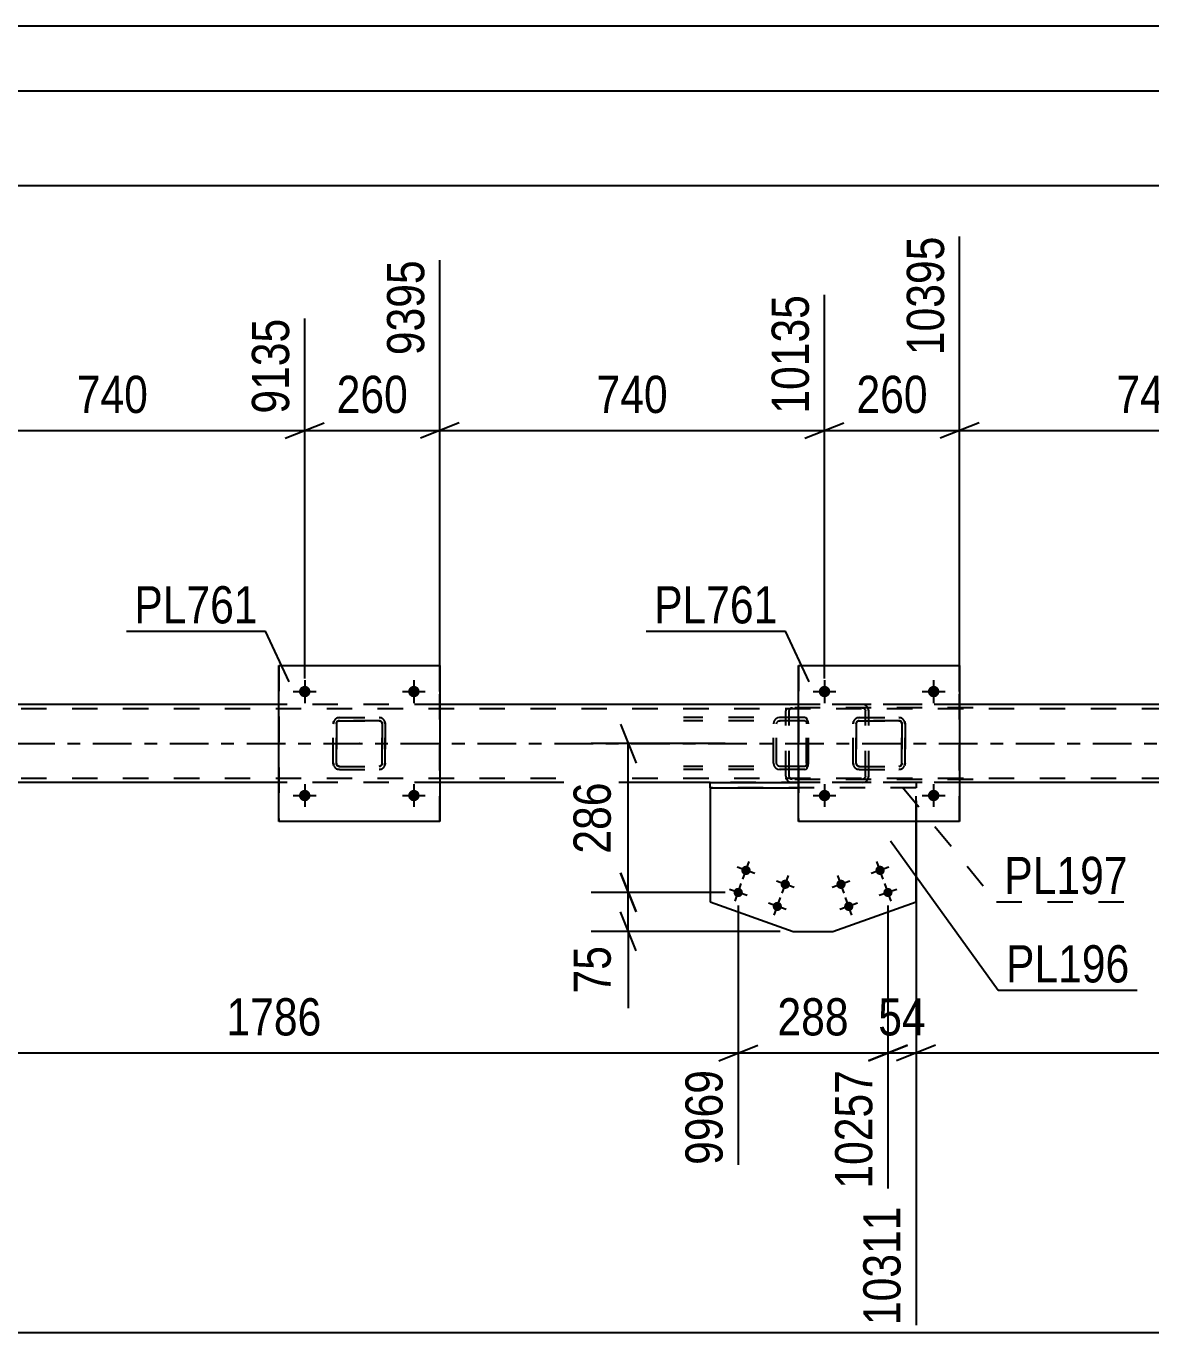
# Model space of a CAD drawing. Header units: millimetres. Extents: x 0 to 841, y -266 to 594.
# Drawn here: x 428.5 to 515.1, y 493.4 to 594 of the extents above; entities that cross this region are included whole.
import ezdxf

# ---------------------------------------------------------------- set-up
doc = ezdxf.new("R2010")
doc.units = ezdxf.units.MM
doc.linetypes.add('DXK_LINE_DOT2', pattern=[3.9198, 1.9599, -1.9599])
doc.linetypes.add('DXK_LINE_DOT3', pattern=[5.9187, 2.979, -0.9799, 0.9799, -0.9799])
doc.styles.add('Arial Narrow', font='ARIALN.TTF', dxfattribs={"height": 0.2})

# ---------------------------------------------------------------- blocks, each defined once
blk = doc.blocks.new('Unknown-317311845-1115')
at = {"color": 5, "linetype": 'Continuous'}
for p, q in [((841, 594), (0, 594)), ((836, 589), (5, 589))]:
    blk.add_line(p, q, dxfattribs=at)
blk = doc.blocks.new('Bolt-317311845-4378 - 4313')
at = {"linetype": 'Continuous'}
for points in [[(483.59, 529.15, -1), (484.27, 528.91, -1)], [(486.61, 528.08, -1), (487.29, 527.84, -1)], [(482.99, 527.45, -1), (483.67, 527.21, -1)], [(486.01, 526.38, -1), (486.68, 526.14, -1)]]:
    blk.add_hatch(color=1, dxfattribs=at).paths.add_polyline_path(points)
at = {"color": 1, "linetype": 'Continuous'}
for p, q in [((484.61, 528.79), (483.25, 529.27)), ((483.69, 528.35), (484.17, 529.71)), ((483.09, 526.65), (483.57, 528.01)), ((487.63, 527.72), (486.27, 528.2)), ((486.71, 527.28), (487.19, 528.64)), ((484.01, 527.09), (482.65, 527.57)), ((486.1, 525.59), (486.59, 526.94)), ((487.02, 526.02), (485.67, 526.5))]:
    blk.add_line(p, q, dxfattribs=at)
blk = doc.blocks.new('Part-317311845-4388 - 4313')
at = {"color": 2, "linetype": 'Continuous'}
for p, q in [((481.17, 535.39), (481.17, 526.62)), ((497.02, 526.62), (497.02, 532.79)), ((481.17, 526.62), (487.57, 524.34)), ((490.61, 524.34), (497.02, 526.62)), ((487.57, 524.34), (490.61, 524.34))]:
    blk.add_line(p, q, dxfattribs=at)
at = {"color": 7, "linetype": 'DXK_LINE_DOT2'}
for p, q in [((497.02, 535.39), (481.17, 535.39)), ((497.02, 532.79), (497.02, 535.39))]:
    blk.add_line(p, q, dxfattribs=at)
blk = doc.blocks.new('Part-317311845-4451 - 4313')
at = {"color": 7, "linetype": 'DXK_LINE_DOT2'}
for p, q in [((700.57, 541.47), (119.98, 541.47)), ((460.37, 541.79), (447.97, 541.79)), ((500.37, 541.79), (487.97, 541.79)), ((700.57, 536.11), (119.98, 536.11)), ((460.37, 535.79), (447.97, 535.79)), ((500.37, 535.79), (481.17, 535.79))]:
    blk.add_line(p, q, dxfattribs=at)
at = {"color": 2, "linetype": 'Continuous'}
for p, q in [((447.97, 541.79), (420.38, 541.79)), ((487.97, 541.79), (460.37, 541.79)), ((527.97, 541.79), (500.37, 541.79)), ((447.97, 535.79), (420.38, 535.79)), ((481.17, 535.79), (460.37, 535.79)), ((527.97, 535.79), (500.37, 535.79))]:
    blk.add_line(p, q, dxfattribs=at)
at = {"color": 7, "linetype": 'DXK_LINE_DOT3'}
blk.add_line((119.98, 538.79), (700.57, 538.79), dxfattribs=at)
blk = doc.blocks.new('Bolt-317311845-4377 - 4313')
at = {"linetype": 'Continuous'}
for points in [[(493.91, 528.91, -1), (494.59, 529.15, -1)], [(490.9, 527.84, -1), (491.58, 528.08, -1)], [(494.52, 527.21, -1), (495.19, 527.45, -1)], [(491.5, 526.14, -1), (492.18, 526.38, -1)]]:
    blk.add_hatch(color=1, dxfattribs=at).paths.add_polyline_path(points)
at = {"color": 1, "linetype": 'Continuous'}
for p, q in [((494.93, 529.27), (493.57, 528.79)), ((494.49, 528.35), (494.01, 529.71)), ((491.92, 528.2), (490.56, 527.72)), ((491.48, 527.28), (491, 528.64)), ((495.1, 526.65), (494.61, 528.01)), ((492.08, 525.59), (491.6, 526.94)), ((495.53, 527.57), (494.18, 527.09)), ((492.52, 526.5), (491.16, 526.02))]:
    blk.add_line(p, q, dxfattribs=at)
blk = doc.blocks.new('Part-317311845-4383 - 4313')
at = {"color": 2, "linetype": 'Continuous'}
for p, q in [((481.17, 535.39), (481.17, 535.79)), ((481.17, 535.79), (487.97, 535.79)), ((481.17, 535.39), (487.97, 535.39))]:
    blk.add_line(p, q, dxfattribs=at)
at = {"color": 7, "linetype": 'DXK_LINE_DOT2'}
for p, q in [((497.02, 535.79), (487.97, 535.79)), ((497.02, 535.39), (487.97, 535.39)), ((497.02, 535.79), (497.02, 535.39))]:
    blk.add_line(p, q, dxfattribs=at)
blk = doc.blocks.new('Bolt-317311845-4470 - 4313')
at = {"linetype": 'Continuous'}
for points in [[(489.53, 534.79), (489.54, 534.88), (489.57, 534.97), (489.62, 535.05), (489.68, 535.12), (489.75, 535.17), (489.84, 535.21), (489.93, 535.23), (490.02, 535.23), (490.11, 535.21), (490.19, 535.17), (490.27, 535.12), (490.33, 535.05), (490.38, 534.97), (490.4, 534.88), (490.41, 534.79), (490.4, 534.7), (490.38, 534.61), (490.33, 534.53), (490.27, 534.47), (490.19, 534.41), (490.11, 534.37), (490.02, 534.36), (489.93, 534.36), (489.84, 534.37), (489.75, 534.41), (489.68, 534.47), (489.62, 534.53), (489.57, 534.61), (489.54, 534.7)], [(497.93, 534.79), (497.94, 534.88), (497.97, 534.97), (498.02, 535.05), (498.08, 535.12), (498.15, 535.17), (498.24, 535.21), (498.33, 535.23), (498.42, 535.23), (498.51, 535.21), (498.59, 535.17), (498.67, 535.12), (498.73, 535.05), (498.78, 534.97), (498.8, 534.88), (498.81, 534.79), (498.8, 534.7), (498.78, 534.61), (498.73, 534.53), (498.67, 534.47), (498.59, 534.41), (498.51, 534.37), (498.42, 534.36), (498.33, 534.36), (498.24, 534.37), (498.15, 534.41), (498.08, 534.47), (498.02, 534.53), (497.97, 534.61), (497.94, 534.7)]]:
    blk.add_hatch(color=1, dxfattribs=at).paths.add_polyline_path(points)
at = {"color": 1, "linetype": 'Continuous'}
for p, q in [((489.97, 535.67), (489.97, 533.91)), ((498.37, 535.67), (498.37, 533.91)), ((489.09, 534.79), (490.85, 534.79)), ((497.49, 534.79), (499.25, 534.79))]:
    blk.add_line(p, q, dxfattribs=at)
blk = doc.blocks.new('Bolt-317311845-4471 - 4313')
at = {"linetype": 'Continuous'}
for points in [[(449.53, 542.79), (449.54, 542.88), (449.57, 542.97), (449.62, 543.05), (449.68, 543.12), (449.75, 543.17), (449.84, 543.21), (449.93, 543.23), (450.02, 543.23), (450.11, 543.21), (450.19, 543.17), (450.27, 543.12), (450.33, 543.05), (450.38, 542.97), (450.4, 542.88), (450.41, 542.79), (450.4, 542.7), (450.38, 542.61), (450.33, 542.53), (450.27, 542.47), (450.19, 542.41), (450.11, 542.37), (450.02, 542.36), (449.93, 542.36), (449.84, 542.37), (449.75, 542.41), (449.68, 542.47), (449.62, 542.53), (449.57, 542.61), (449.54, 542.7)], [(457.93, 542.79), (457.94, 542.88), (457.97, 542.97), (458.02, 543.05), (458.08, 543.12), (458.15, 543.17), (458.24, 543.21), (458.33, 543.23), (458.42, 543.23), (458.51, 543.21), (458.59, 543.17), (458.67, 543.12), (458.73, 543.05), (458.78, 542.97), (458.8, 542.88), (458.81, 542.79), (458.8, 542.7), (458.78, 542.61), (458.73, 542.53), (458.67, 542.47), (458.59, 542.41), (458.51, 542.37), (458.42, 542.36), (458.33, 542.36), (458.24, 542.37), (458.15, 542.41), (458.08, 542.47), (458.02, 542.53), (457.97, 542.61), (457.94, 542.7)]]:
    blk.add_hatch(color=1, dxfattribs=at).paths.add_polyline_path(points)
at = {"color": 1, "linetype": 'Continuous'}
for p, q in [((449.97, 543.67), (449.97, 541.91)), ((458.37, 543.67), (458.37, 541.91)), ((449.09, 542.79), (450.85, 542.79)), ((457.49, 542.79), (459.25, 542.79))]:
    blk.add_line(p, q, dxfattribs=at)
blk = doc.blocks.new('Bolt-317311845-4472 - 4313')
at = {"linetype": 'Continuous'}
for points in [[(449.53, 534.79), (449.54, 534.88), (449.57, 534.97), (449.62, 535.05), (449.68, 535.12), (449.75, 535.17), (449.84, 535.21), (449.93, 535.23), (450.02, 535.23), (450.11, 535.21), (450.19, 535.17), (450.27, 535.12), (450.33, 535.05), (450.38, 534.97), (450.4, 534.88), (450.41, 534.79), (450.4, 534.7), (450.38, 534.61), (450.33, 534.53), (450.27, 534.47), (450.19, 534.41), (450.11, 534.37), (450.02, 534.36), (449.93, 534.36), (449.84, 534.37), (449.75, 534.41), (449.68, 534.47), (449.62, 534.53), (449.57, 534.61), (449.54, 534.7)], [(457.93, 534.79), (457.94, 534.88), (457.97, 534.97), (458.02, 535.05), (458.08, 535.12), (458.15, 535.17), (458.24, 535.21), (458.33, 535.23), (458.42, 535.23), (458.51, 535.21), (458.59, 535.17), (458.67, 535.12), (458.73, 535.05), (458.78, 534.97), (458.8, 534.88), (458.81, 534.79), (458.8, 534.7), (458.78, 534.61), (458.73, 534.53), (458.67, 534.47), (458.59, 534.41), (458.51, 534.37), (458.42, 534.36), (458.33, 534.36), (458.24, 534.37), (458.15, 534.41), (458.08, 534.47), (458.02, 534.53), (457.97, 534.61), (457.94, 534.7)]]:
    blk.add_hatch(color=1, dxfattribs=at).paths.add_polyline_path(points)
at = {"color": 1, "linetype": 'Continuous'}
for p, q in [((449.97, 535.67), (449.97, 533.91)), ((458.37, 535.67), (458.37, 533.91)), ((449.09, 534.79), (450.85, 534.79)), ((457.49, 534.79), (459.25, 534.79))]:
    blk.add_line(p, q, dxfattribs=at)
blk = doc.blocks.new('Bolt-317311845-4490 - 4313')
at = {"linetype": 'Continuous'}
for points in [[(489.53, 542.79), (489.54, 542.88), (489.57, 542.97), (489.62, 543.05), (489.68, 543.12), (489.75, 543.17), (489.84, 543.21), (489.93, 543.23), (490.02, 543.23), (490.11, 543.21), (490.19, 543.17), (490.27, 543.12), (490.33, 543.05), (490.38, 542.97), (490.4, 542.88), (490.41, 542.79), (490.4, 542.7), (490.38, 542.61), (490.33, 542.53), (490.27, 542.47), (490.19, 542.41), (490.11, 542.37), (490.02, 542.36), (489.93, 542.36), (489.84, 542.37), (489.75, 542.41), (489.68, 542.47), (489.62, 542.53), (489.57, 542.61), (489.54, 542.7)], [(497.93, 542.79), (497.94, 542.88), (497.97, 542.97), (498.02, 543.05), (498.08, 543.12), (498.15, 543.17), (498.24, 543.21), (498.33, 543.23), (498.42, 543.23), (498.51, 543.21), (498.59, 543.17), (498.67, 543.12), (498.73, 543.05), (498.78, 542.97), (498.8, 542.88), (498.81, 542.79), (498.8, 542.7), (498.78, 542.61), (498.73, 542.53), (498.67, 542.47), (498.59, 542.41), (498.51, 542.37), (498.42, 542.36), (498.33, 542.36), (498.24, 542.37), (498.15, 542.41), (498.08, 542.47), (498.02, 542.53), (497.97, 542.61), (497.94, 542.7)]]:
    blk.add_hatch(color=1, dxfattribs=at).paths.add_polyline_path(points)
at = {"color": 1, "linetype": 'Continuous'}
for p, q in [((489.97, 543.67), (489.97, 541.91)), ((498.37, 543.67), (498.37, 541.91)), ((489.09, 542.79), (490.85, 542.79)), ((497.49, 542.79), (499.25, 542.79))]:
    blk.add_line(p, q, dxfattribs=at)
blk = doc.blocks.new('Part-317311845-4497 - 4313')
at = {"color": 7, "linetype": 'DXK_LINE_DOT2'}
for p, q in [((487.02, 541.45), (486.99, 541.31)), ((486.99, 536.27), (486.99, 541.31)), ((487.03, 541.5), (487.02, 541.45)), ((487.25, 541.31), (487.27, 541.4)), ((487.25, 536.27), (487.25, 541.31)), ((487.27, 541.4), (487.32, 541.48)), ((487.5, 541.79), (487.31, 541.76)), ((487.32, 541.48), (487.4, 541.53)), ((487.4, 541.53), (487.5, 541.55)), ((501.41, 541.79), (487.5, 541.79)), ((501.41, 541.55), (487.5, 541.55)), ((493.06, 541.76), (492.87, 541.79)), ((492.87, 541.55), (492.96, 541.53)), ((492.96, 541.53), (493.05, 541.48)), ((493.05, 541.48), (493.1, 541.4)), ((493.1, 541.4), (493.12, 541.31)), ((493.12, 536.27), (493.12, 541.31)), ((493.38, 541.31), (493.34, 541.5)), ((493.38, 536.27), (493.38, 541.31)), ((486.99, 536.27), (487.01, 536.19)), ((487.01, 536.19), (487.03, 536.09)), ((487.27, 536.18), (487.25, 536.27)), ((487.32, 536.1), (487.27, 536.18)), ((487.4, 536.05), (487.32, 536.1)), ((487.5, 536.03), (487.4, 536.05)), ((501.41, 536.03), (487.5, 536.03)), ((492.96, 536.05), (492.87, 536.03)), ((493.05, 536.1), (492.96, 536.05)), ((493.1, 536.18), (493.05, 536.1)), ((493.12, 536.27), (493.1, 536.18)), ((493.34, 536.09), (493.38, 536.27)), ((487.31, 535.83), (487.5, 535.79)), ((501.41, 535.79), (487.5, 535.79)), ((492.87, 535.79), (493.06, 535.83))]:
    blk.add_line(p, q, dxfattribs=at)
for centre, start, end in [((492.89, 541.29), 24.32, 69.2417), ((487.48, 536.29), 204.32, 249.2417), ((492.89, 536.29), 290.7583, 335.68)]:
    blk.add_arc(centre, 0.496, start, end, dxfattribs=at)
blk = doc.blocks.new('Part-317311845-4675 - 4313')
at = {"color": 7, "linetype": 'DXK_LINE_DOT2'}
for p, q in [((488.46, 540.79), (479.11, 540.79)), ((488.46, 540.55), (479.11, 540.55)), ((486.08, 540.5), (486.04, 540.31)), ((486.04, 537.27), (486.04, 540.31)), ((486.29, 540.31), (486.31, 540.4)), ((486.29, 537.27), (486.29, 540.31)), ((486.31, 540.4), (486.37, 540.48)), ((486.55, 540.79), (486.35, 540.76)), ((486.37, 540.48), (486.45, 540.53)), ((486.45, 540.53), (486.55, 540.55)), ((486.99, 540.55), (486.99, 540.79)), ((488.56, 540.76), (488.46, 540.79)), ((488.46, 540.55), (488.51, 540.53)), ((488.51, 540.53), (488.55, 540.48)), ((488.55, 540.48), (488.58, 540.4)), ((488.65, 540.65), (488.56, 540.76)), ((488.58, 540.4), (488.59, 540.31)), ((488.59, 537.27), (488.59, 540.31)), ((488.71, 540.5), (488.65, 540.65)), ((488.73, 540.31), (488.71, 540.5)), ((488.73, 537.27), (488.73, 540.31)), ((488.46, 537.03), (479.11, 537.03)), ((486.04, 537.27), (486.08, 537.09)), ((486.31, 537.18), (486.29, 537.27)), ((486.37, 537.1), (486.31, 537.18)), ((486.45, 537.05), (486.37, 537.1)), ((486.55, 537.03), (486.45, 537.05)), ((486.99, 536.79), (486.99, 537.03)), ((488.51, 537.05), (488.46, 537.03)), ((488.55, 537.1), (488.51, 537.05)), ((488.58, 537.18), (488.55, 537.1)), ((488.59, 537.27), (488.58, 537.18)), ((488.65, 536.93), (488.71, 537.09)), ((488.71, 537.09), (488.73, 537.27)), ((488.46, 536.79), (479.11, 536.79)), ((486.35, 536.83), (486.55, 536.79)), ((488.46, 536.79), (488.56, 536.83)), ((488.56, 536.83), (488.65, 536.93))]:
    blk.add_line(p, q, dxfattribs=at)
for centre, start, end in [((486.53, 540.3), 111.1513, 156.1049), ((486.53, 537.29), 203.8951, 248.8487)]:
    blk.add_arc(centre, 0.492, start, end, dxfattribs=at)
blk = doc.blocks.new('Part-317311845-4584 - 4313')
at = {"color": 7, "linetype": 'DXK_LINE_DOT2'}
for p, q in [((452.17, 540.31), (452.21, 540.5)), ((452.21, 540.5), (452.17, 540.31)), ((452.17, 537.27), (452.17, 540.31)), ((452.17, 540.31), (452.17, 540.31)), ((452.17, 537.27), (452.17, 540.31)), ((452.41, 540.31), (452.43, 540.4)), ((452.43, 540.4), (452.41, 540.31)), ((452.41, 537.27), (452.41, 540.31)), ((452.41, 540.31), (452.41, 540.31)), ((452.41, 540.31), (452.41, 537.27)), ((452.43, 540.4), (452.48, 540.48)), ((452.48, 540.48), (452.43, 540.4)), ((452.47, 540.76), (452.65, 540.79)), ((452.65, 540.79), (452.47, 540.76)), ((452.48, 540.48), (452.56, 540.53)), ((452.56, 540.53), (452.48, 540.48)), ((452.56, 540.53), (452.65, 540.55)), ((452.65, 540.55), (452.56, 540.53)), ((452.65, 540.79), (455.69, 540.79)), ((452.65, 540.79), (452.65, 540.79)), ((452.65, 540.79), (455.69, 540.79)), ((452.65, 540.55), (455.69, 540.55)), ((452.65, 540.55), (452.65, 540.55)), ((455.69, 540.55), (452.65, 540.55)), ((455.69, 540.79), (455.69, 540.79)), ((455.69, 540.79), (455.87, 540.76)), ((455.88, 540.76), (455.69, 540.79)), ((455.69, 540.55), (455.69, 540.55)), ((455.69, 540.55), (455.79, 540.53)), ((455.78, 540.53), (455.69, 540.55)), ((455.78, 540.53), (455.79, 540.53)), ((455.86, 540.48), (455.78, 540.53)), ((455.79, 540.53), (455.86, 540.48)), ((455.86, 540.48), (455.92, 540.4)), ((455.91, 540.4), (455.86, 540.48)), ((455.93, 540.31), (455.91, 540.4)), ((455.92, 540.4), (455.93, 540.31)), ((455.93, 537.27), (455.93, 540.31)), ((455.93, 540.31), (455.93, 540.31)), ((455.93, 540.31), (455.93, 537.27)), ((456.13, 540.5), (456.17, 540.31)), ((456.17, 540.31), (456.14, 540.5)), ((456.17, 537.27), (456.17, 540.31)), ((456.17, 540.31), (456.17, 540.31)), ((456.17, 540.31), (456.17, 537.27)), ((452.17, 537.27), (452.17, 537.27)), ((452.21, 537.09), (452.17, 537.27)), ((452.17, 537.27), (452.21, 537.09)), ((452.41, 537.27), (452.41, 537.27)), ((452.43, 537.18), (452.41, 537.27)), ((452.41, 537.27), (452.43, 537.18)), ((452.48, 537.1), (452.43, 537.18)), ((452.43, 537.18), (452.48, 537.1)), ((452.56, 537.05), (452.48, 537.1)), ((452.48, 537.1), (452.56, 537.05)), ((452.65, 537.03), (452.56, 537.05)), ((452.56, 537.05), (452.65, 537.03)), ((452.65, 537.03), (455.69, 537.03)), ((452.65, 537.03), (452.65, 537.03)), ((452.65, 537.03), (455.69, 537.03)), ((455.79, 537.05), (455.69, 537.03)), ((455.69, 537.03), (455.78, 537.05)), ((455.69, 537.03), (455.69, 537.03)), ((455.78, 537.05), (455.86, 537.1)), ((455.86, 537.1), (455.79, 537.05)), ((455.92, 537.18), (455.86, 537.1)), ((455.86, 537.1), (455.91, 537.18)), ((455.91, 537.18), (455.93, 537.27)), ((455.93, 537.27), (455.92, 537.18)), ((455.93, 537.27), (455.93, 537.27)), ((456.17, 537.27), (456.13, 537.09)), ((456.14, 537.09), (456.17, 537.27)), ((456.17, 537.27), (456.17, 537.27)), ((452.47, 536.83), (452.47, 536.83)), ((452.65, 536.79), (452.47, 536.83)), ((452.47, 536.83), (452.65, 536.79)), ((452.65, 536.79), (455.69, 536.79)), ((452.65, 536.79), (452.65, 536.79)), ((452.65, 536.79), (455.69, 536.79)), ((455.87, 536.83), (455.69, 536.79)), ((455.69, 536.79), (455.88, 536.83)), ((455.69, 536.79), (455.69, 536.79))]:
    blk.add_line(p, q, dxfattribs=at)
at = {"color": 7, "linetype": 'DXK_LINE_DOT3'}
blk.add_line((454.18, 538.79), (454.17, 538.79), dxfattribs=at)
at = {"color": 7, "linetype": 'DXK_LINE_DOT2'}
for centre, start, end in [((452.65, 540.31), 112.5, 157.5), ((452.65, 540.31), 112.5, 157.5), ((455.69, 540.31), 22.5, 67.5), ((455.69, 540.31), 22.5, 67.5), ((452.65, 537.27), 202.5, 247.5), ((452.65, 537.27), 202.5, 247.5), ((455.69, 537.27), 292.5, 337.5), ((455.69, 537.27), 292.5, 337.5)]:
    blk.add_arc(centre, 0.48, start, end, dxfattribs=at)
blk = doc.blocks.new('Part-317311845-4589 - 4313')
at = {"color": 2, "linetype": 'Continuous'}
for p, q in [((447.97, 532.79), (447.97, 544.79)), ((447.97, 544.79), (447.97, 544.79)), ((447.97, 544.79), (460.37, 544.79)), ((460.37, 544.79), (460.37, 532.79)), ((447.97, 532.79), (447.97, 532.79)), ((460.37, 532.79), (447.97, 532.79))]:
    blk.add_line(p, q, dxfattribs=at)
at = {"color": 7, "linetype": 'DXK_LINE_DOT2'}
for p, q in [((447.97, 544.79), (447.97, 532.79)), ((447.97, 544.79), (447.97, 544.79)), ((460.37, 532.79), (460.37, 544.79)), ((447.97, 532.79), (447.97, 532.79))]:
    blk.add_line(p, q, dxfattribs=at)
blk = doc.blocks.new('Part-317311845-4590 - 4313')
at = {"color": 7, "linetype": 'DXK_LINE_DOT2'}
for p, q in [((492.17, 540.31), (492.21, 540.5)), ((492.21, 540.5), (492.17, 540.31)), ((492.17, 537.27), (492.17, 540.31)), ((492.17, 540.31), (492.17, 540.31)), ((492.17, 537.27), (492.17, 540.31)), ((492.41, 540.31), (492.43, 540.4)), ((492.43, 540.4), (492.41, 540.31)), ((492.41, 537.27), (492.41, 540.31)), ((492.41, 540.31), (492.41, 540.31)), ((492.41, 540.31), (492.41, 537.27)), ((492.43, 540.4), (492.48, 540.48)), ((492.48, 540.48), (492.43, 540.4)), ((492.47, 540.76), (492.65, 540.79)), ((492.65, 540.79), (492.47, 540.76)), ((492.48, 540.48), (492.56, 540.53)), ((492.56, 540.53), (492.48, 540.48)), ((492.56, 540.53), (492.65, 540.55)), ((492.65, 540.55), (492.56, 540.53)), ((492.65, 540.79), (495.69, 540.79)), ((492.65, 540.79), (492.65, 540.79)), ((492.65, 540.79), (495.69, 540.79)), ((492.65, 540.55), (495.69, 540.55)), ((492.65, 540.55), (492.65, 540.55)), ((495.69, 540.55), (492.65, 540.55)), ((495.69, 540.79), (495.69, 540.79)), ((495.69, 540.79), (495.87, 540.76)), ((495.88, 540.76), (495.69, 540.79)), ((495.69, 540.55), (495.69, 540.55)), ((495.69, 540.55), (495.79, 540.53)), ((495.78, 540.53), (495.69, 540.55)), ((495.78, 540.53), (495.79, 540.53)), ((495.86, 540.48), (495.78, 540.53)), ((495.79, 540.53), (495.86, 540.48)), ((495.86, 540.48), (495.92, 540.4)), ((495.91, 540.4), (495.86, 540.48)), ((495.93, 540.31), (495.91, 540.4)), ((495.92, 540.4), (495.93, 540.31)), ((495.93, 537.27), (495.93, 540.31)), ((495.93, 540.31), (495.93, 540.31)), ((495.93, 540.31), (495.93, 537.27)), ((496.13, 540.5), (496.17, 540.31)), ((496.17, 540.31), (496.14, 540.5)), ((496.17, 537.27), (496.17, 540.31)), ((496.17, 540.31), (496.17, 540.31)), ((496.17, 540.31), (496.17, 537.27)), ((492.17, 537.27), (492.17, 537.27)), ((492.21, 537.09), (492.17, 537.27)), ((492.17, 537.27), (492.21, 537.09)), ((492.41, 537.27), (492.41, 537.27)), ((492.43, 537.18), (492.41, 537.27)), ((492.41, 537.27), (492.43, 537.18)), ((492.48, 537.1), (492.43, 537.18)), ((492.43, 537.18), (492.48, 537.1)), ((492.56, 537.05), (492.48, 537.1)), ((492.48, 537.1), (492.56, 537.05)), ((492.65, 537.03), (492.56, 537.05)), ((492.56, 537.05), (492.65, 537.03)), ((492.65, 537.03), (495.69, 537.03)), ((492.65, 537.03), (492.65, 537.03)), ((492.65, 537.03), (495.69, 537.03)), ((495.79, 537.05), (495.69, 537.03)), ((495.69, 537.03), (495.78, 537.05)), ((495.69, 537.03), (495.69, 537.03)), ((495.78, 537.05), (495.86, 537.1)), ((495.86, 537.1), (495.79, 537.05)), ((495.92, 537.18), (495.86, 537.1)), ((495.86, 537.1), (495.91, 537.18)), ((495.91, 537.18), (495.93, 537.27)), ((495.93, 537.27), (495.92, 537.18)), ((495.93, 537.27), (495.93, 537.27)), ((496.17, 537.27), (496.13, 537.09)), ((496.14, 537.09), (496.17, 537.27)), ((496.17, 537.27), (496.17, 537.27)), ((492.47, 536.83), (492.47, 536.83)), ((492.65, 536.79), (492.47, 536.83)), ((492.47, 536.83), (492.65, 536.79)), ((492.65, 536.79), (495.69, 536.79)), ((492.65, 536.79), (492.65, 536.79)), ((492.65, 536.79), (495.69, 536.79)), ((495.87, 536.83), (495.69, 536.79)), ((495.69, 536.79), (495.88, 536.83)), ((495.69, 536.79), (495.69, 536.79))]:
    blk.add_line(p, q, dxfattribs=at)
at = {"color": 7, "linetype": 'DXK_LINE_DOT3'}
blk.add_line((494.18, 538.79), (494.17, 538.79), dxfattribs=at)
at = {"color": 7, "linetype": 'DXK_LINE_DOT2'}
for centre, start, end in [((492.65, 540.31), 112.5, 157.5), ((492.65, 540.31), 112.5, 157.5), ((495.69, 540.31), 22.5, 67.5), ((495.69, 540.31), 22.5, 67.5), ((492.65, 537.27), 202.5, 247.5), ((492.65, 537.27), 202.5, 247.5), ((495.69, 537.27), 292.5, 337.5), ((495.69, 537.27), 292.5, 337.5)]:
    blk.add_arc(centre, 0.48, start, end, dxfattribs=at)
blk = doc.blocks.new('Part-317311845-4595 - 4313')
at = {"color": 2, "linetype": 'Continuous'}
for p, q in [((487.97, 532.79), (487.97, 544.79)), ((487.97, 544.79), (487.97, 544.79)), ((487.97, 544.79), (500.37, 544.79)), ((500.37, 544.79), (500.37, 532.79)), ((487.97, 532.79), (487.97, 532.79)), ((500.37, 532.79), (487.97, 532.79))]:
    blk.add_line(p, q, dxfattribs=at)
at = {"color": 7, "linetype": 'DXK_LINE_DOT2'}
for p, q in [((487.97, 544.79), (487.97, 532.79)), ((487.97, 544.79), (487.97, 544.79)), ((500.37, 532.79), (500.37, 544.79)), ((487.97, 532.79), (487.97, 532.79))]:
    blk.add_line(p, q, dxfattribs=at)
blk = doc.blocks.new('StraightDimension-317311845-25835 - 4313')
at = {"color": 7, "linetype": 'Continuous'}
for p, q in [((474.27, 540.29), (475.47, 537.29)), ((482.33, 538.79), (472.02, 538.79)), ((474.87, 527.33), (474.87, 538.79)), ((475.47, 525.83), (474.27, 528.83)), ((482.33, 527.33), (472.02, 527.33))]:
    blk.add_line(p, q, dxfattribs=at)
at = {"color": 0}
blk.add_wipeout([(474.12, 536.41), (469.92, 536.41), (469.92, 529.72), (474.12, 529.72)], dxfattribs=at)
at = {"color": 3, "style": 'Arial Narrow'}
blk.add_text('286', height=2.863, rotation=90.0002, dxfattribs=at).set_placement((473.52, 530.32))
blk = doc.blocks.new('StraightDimension-317311845-23289 - 4313')
at = {"color": 7, "linetype": 'Continuous'}
for p, q in [((420.38, 542.79), (420.38, 576)), ((449.97, 543.79), (449.97, 571.5)), ((421.88, 563.48), (418.88, 562.28)), ((448.47, 562.28), (451.47, 563.48)), ((420.38, 562.88), (449.97, 562.88))]:
    blk.add_line(p, q, dxfattribs=at)
at = {"color": 0}
blk.add_wipeout([(438.52, 563.63), (438.52, 567.83), (431.83, 567.83), (431.83, 563.63)], dxfattribs=at)
at = {"color": 3, "style": 'Arial Narrow'}
blk.add_text('740', height=2.863, dxfattribs=at).set_placement((432.43, 564.23))
at = {"color": 0, "linetype": 'Continuous'}
blk.add_wipeout([(449.37, 572.1), (445.17, 572.1), (445.17, 563.58), (449.37, 563.58)], dxfattribs=at)
at = {"color": 3, "linetype": 'Continuous', "style": 'Arial Narrow'}
blk.add_text('9135', height=2.863, rotation=90.0002, dxfattribs=at).set_placement((448.77, 564.18))
blk = doc.blocks.new('StraightDimension-317311845-25429 - 4313')
at = {"color": 7, "linetype": 'Continuous'}
for p, q in [((497.02, 534.39), (497.02, 494.04)), ((494.85, 526.33), (494.85, 504.54)), ((493.35, 514.38), (496.35, 515.58)), ((494.85, 514.98), (497.02, 514.98)), ((498.52, 515.58), (495.52, 514.38))]:
    blk.add_line(p, q, dxfattribs=at)
at = {"color": 0, "linetype": 'Continuous'}
blk.add_wipeout([(496.42, 503.78), (492.22, 503.78), (492.22, 493.44), (496.42, 493.44)], dxfattribs=at)
at = {"color": 3, "linetype": 'Continuous', "style": 'Arial Narrow'}
blk.add_text('10311', height=2.863, rotation=90.0002, dxfattribs=at).set_placement((495.82, 494.04))
at = {"color": 0}
blk.add_wipeout([(498.37, 515.73), (498.37, 519.93), (493.51, 519.93), (493.51, 515.73)], dxfattribs=at)
at = {"color": 3, "style": 'Arial Narrow'}
blk.add_text('54', height=2.863, dxfattribs=at).set_placement((494.11, 516.33))
blk = doc.blocks.new('StraightDimension-317311845-23285 - 4313')
at = {"color": 7, "linetype": 'Continuous'}
for p, q in [((500.37, 542.79), (500.37, 577.82)), ((529.97, 543.79), (529.97, 573.32)), ((501.87, 563.48), (498.87, 562.28)), ((528.47, 562.28), (531.47, 563.48)), ((500.37, 562.88), (529.97, 562.88))]:
    blk.add_line(p, q, dxfattribs=at)
at = {"color": 0}
blk.add_wipeout([(518.52, 563.63), (518.52, 567.83), (511.83, 567.83), (511.83, 563.63)], dxfattribs=at)
at = {"color": 3, "style": 'Arial Narrow'}
blk.add_text('740', height=2.863, dxfattribs=at).set_placement((512.43, 564.23))
at = {"color": 0, "linetype": 'Continuous'}
blk.add_wipeout([(529.37, 573.92), (525.17, 573.92), (525.17, 563.58), (529.37, 563.58)], dxfattribs=at)
at = {"color": 3, "linetype": 'Continuous', "style": 'Arial Narrow'}
blk.add_text('11135', height=2.863, rotation=90.0002, dxfattribs=at).set_placement((528.77, 564.18))
blk = doc.blocks.new('StraightDimension-317311845-25430 - 4313')
at = {"color": 7, "linetype": 'Continuous'}
for p, q in [((483.33, 526.33), (483.33, 506.37)), ((494.85, 526.33), (494.85, 504.54)), ((481.83, 514.38), (484.83, 515.58)), ((483.33, 514.98), (494.85, 514.98)), ((496.35, 515.58), (493.35, 514.38))]:
    blk.add_line(p, q, dxfattribs=at)
at = {"color": 0}
blk.add_wipeout([(492.43, 515.73), (492.43, 519.93), (485.75, 519.93), (485.75, 515.73)], dxfattribs=at)
at = {"color": 3, "style": 'Arial Narrow'}
blk.add_text('288', height=2.863, dxfattribs=at).set_placement((486.35, 516.33))
at = {"color": 0, "linetype": 'Continuous'}
blk.add_wipeout([(494.25, 514.28), (490.05, 514.28), (490.05, 503.94), (494.25, 503.94)], dxfattribs=at)
at = {"color": 3, "linetype": 'Continuous', "style": 'Arial Narrow'}
blk.add_text('10257', height=2.863, rotation=90.0002, dxfattribs=at).set_placement((493.65, 504.54))
blk = doc.blocks.new('StraightDimension-317311845-5079 - 4313')
at = {"color": 7, "linetype": 'Continuous'}
blk.add_line((95.27, 493.46), (701.37, 493.46), dxfattribs=at)
blk = doc.blocks.new('StraightDimension-317311845-23286 - 4313')
at = {"color": 7, "linetype": 'Continuous'}
for p, q in [((500.37, 542.79), (500.37, 577.82)), ((489.97, 543.79), (489.97, 573.32)), ((488.47, 562.28), (491.47, 563.48)), ((501.87, 563.48), (498.87, 562.28)), ((489.97, 562.88), (500.37, 562.88))]:
    blk.add_line(p, q, dxfattribs=at)
at = {"color": 0}
blk.add_wipeout([(498.52, 563.63), (498.52, 567.83), (491.83, 567.83), (491.83, 563.63)], dxfattribs=at)
at = {"color": 3, "style": 'Arial Narrow'}
blk.add_text('260', height=2.863, dxfattribs=at).set_placement((492.43, 564.23))
at = {"color": 0, "linetype": 'Continuous'}
blk.add_wipeout([(499.77, 578.42), (495.57, 578.42), (495.57, 568.08), (499.77, 568.08)], dxfattribs=at)
at = {"color": 3, "linetype": 'Continuous', "style": 'Arial Narrow'}
blk.add_text('10395', height=2.863, rotation=90.0002, dxfattribs=at).set_placement((499.17, 568.68))
blk = doc.blocks.new('StraightDimension-317311845-23287 - 4313')
at = {"color": 7, "linetype": 'Continuous'}
for p, q in [((460.37, 542.79), (460.37, 576)), ((489.97, 543.79), (489.97, 573.32)), ((461.87, 563.48), (458.87, 562.28)), ((488.47, 562.28), (491.47, 563.48)), ((460.37, 562.88), (489.97, 562.88))]:
    blk.add_line(p, q, dxfattribs=at)
at = {"color": 0}
blk.add_wipeout([(478.52, 563.63), (478.52, 567.83), (471.83, 567.83), (471.83, 563.63)], dxfattribs=at)
at = {"color": 3, "style": 'Arial Narrow'}
blk.add_text('740', height=2.863, dxfattribs=at).set_placement((472.43, 564.23))
at = {"color": 0, "linetype": 'Continuous'}
blk.add_wipeout([(489.37, 573.92), (485.17, 573.92), (485.17, 563.58), (489.37, 563.58)], dxfattribs=at)
at = {"color": 3, "linetype": 'Continuous', "style": 'Arial Narrow'}
blk.add_text('10135', height=2.863, rotation=90.0002, dxfattribs=at).set_placement((488.77, 564.18))
blk = doc.blocks.new('StraightDimension-317311845-23288 - 4313')
at = {"color": 7, "linetype": 'Continuous'}
for p, q in [((460.37, 542.79), (460.37, 576)), ((449.97, 543.79), (449.97, 571.5)), ((448.47, 562.28), (451.47, 563.48)), ((461.87, 563.48), (458.87, 562.28)), ((449.97, 562.88), (460.37, 562.88))]:
    blk.add_line(p, q, dxfattribs=at)
at = {"color": 0}
blk.add_wipeout([(458.52, 563.63), (458.52, 567.83), (451.83, 567.83), (451.83, 563.63)], dxfattribs=at)
at = {"color": 3, "style": 'Arial Narrow'}
blk.add_text('260', height=2.863, dxfattribs=at).set_placement((452.43, 564.23))
at = {"color": 0, "linetype": 'Continuous'}
blk.add_wipeout([(459.77, 576.6), (455.57, 576.6), (455.57, 568.08), (459.77, 568.08)], dxfattribs=at)
at = {"color": 3, "linetype": 'Continuous', "style": 'Arial Narrow'}
blk.add_text('9395', height=2.863, rotation=90.0002, dxfattribs=at).set_placement((459.17, 568.68))
blk = doc.blocks.new('StraightDimension-317311845-24054 - 4313')
at = {"color": 7, "linetype": 'Continuous'}
blk.add_line((95.27, 581.74), (701.37, 581.74), dxfattribs=at)
blk = doc.blocks.new('StraightDimension-317311845-25428 - 4313')
at = {"color": 7, "linetype": 'Continuous'}
for p, q in [((497.02, 534.39), (497.02, 494.04)), ((568.46, 526.33), (568.46, 504.54)), ((498.52, 515.58), (495.52, 514.38)), ((497.02, 514.98), (568.46, 514.98)), ((566.96, 514.38), (569.96, 515.58))]:
    blk.add_line(p, q, dxfattribs=at)
at = {"color": 0}
blk.add_wipeout([(537, 515.73), (537, 519.93), (528.49, 519.93), (528.49, 515.73)], dxfattribs=at)
at = {"color": 3, "style": 'Arial Narrow'}
blk.add_text('1786', height=2.863, dxfattribs=at).set_placement((529.09, 516.33))
at = {"color": 0, "linetype": 'Continuous'}
blk.add_wipeout([(567.86, 514.28), (563.66, 514.28), (563.66, 503.94), (567.86, 503.94)], dxfattribs=at)
at = {"color": 3, "linetype": 'Continuous', "style": 'Arial Narrow'}
blk.add_text('12097', height=2.863, rotation=90.0002, dxfattribs=at).set_placement((567.26, 504.54))
blk = doc.blocks.new('StraightDimension-317311845-25431 - 4313')
at = {"color": 7, "linetype": 'Continuous'}
for p, q in [((411.89, 534.39), (411.89, 497.67)), ((483.33, 526.33), (483.33, 506.37)), ((413.39, 515.58), (410.39, 514.38)), ((411.89, 514.98), (483.33, 514.98)), ((481.83, 514.38), (484.83, 515.58))]:
    blk.add_line(p, q, dxfattribs=at)
at = {"color": 0}
blk.add_wipeout([(451.86, 515.73), (451.86, 519.93), (443.35, 519.93), (443.35, 515.73)], dxfattribs=at)
at = {"color": 3, "style": 'Arial Narrow'}
blk.add_text('1786', height=2.863, dxfattribs=at).set_placement((443.95, 516.33))
at = {"color": 0, "linetype": 'Continuous'}
blk.add_wipeout([(482.73, 514.28), (478.53, 514.28), (478.53, 505.77), (482.73, 505.77)], dxfattribs=at)
at = {"color": 3, "linetype": 'Continuous', "style": 'Arial Narrow'}
blk.add_text('9969', height=2.863, rotation=90.0002, dxfattribs=at).set_placement((482.13, 506.37))
blk = doc.blocks.new('StraightDimension-317311845-25836 - 4313')
at = {"color": 7, "linetype": 'Continuous'}
for p, q in [((474.27, 528.83), (475.47, 525.83)), ((482.33, 527.33), (472.02, 527.33)), ((474.87, 524.34), (474.87, 527.33)), ((475.47, 522.84), (474.27, 525.84)), ((486.57, 524.34), (472.02, 524.34)), ((474.87, 524.34), (474.87, 518.44)), ((474.87, 524.34), (474.87, 518.44))]:
    blk.add_line(p, q, dxfattribs=at)
at = {"color": 0}
blk.add_wipeout([(474.12, 523.82), (469.92, 523.82), (469.92, 518.96), (474.12, 518.96)], dxfattribs=at)
at = {"color": 3, "style": 'Arial Narrow'}
blk.add_text('75', height=2.863, rotation=90.0002, dxfattribs=at).set_placement((473.52, 519.56))
blk = doc.blocks.new('Mark-317311845-4379 - 4313')
at = {"color": 30, "linetype": 'DXK_LINE_DOT2'}
for p, q in [((495.98, 535.43), (503.21, 526.61)), ((503.21, 526.61), (513.91, 526.61))]:
    blk.add_line(p, q, dxfattribs=at)
at = {"color": 0}
blk.add_wipeout([(513.31, 527.21), (513.31, 530.21), (503.81, 530.21), (503.81, 527.21)], dxfattribs=at)
blk.add_wipeout([(513.31, 527.21), (513.31, 530.21), (503.81, 530.21), (503.81, 527.21)], dxfattribs=at)
at = {"color": 3, "style": 'Arial Narrow'}
blk.add_text('PL197', height=2.863, dxfattribs=at).set_placement((503.81, 527.21))
blk = doc.blocks.new('Mark-317311845-4384 - 4313')
at = {"color": 30, "linetype": 'Continuous'}
for p, q in [((495.04, 531.31), (503.34, 519.81)), ((503.34, 519.81), (514.04, 519.81))]:
    blk.add_line(p, q, dxfattribs=at)
at = {"color": 0}
blk.add_wipeout([(513.44, 520.41), (513.44, 523.41), (503.94, 523.41), (503.94, 520.41)], dxfattribs=at)
blk.add_wipeout([(513.44, 520.41), (513.44, 523.41), (503.94, 523.41), (503.94, 520.41)], dxfattribs=at)
at = {"color": 3, "style": 'Arial Narrow'}
blk.add_text('PL196', height=2.863, dxfattribs=at).set_placement((503.94, 520.41))
blk = doc.blocks.new('Mark-317311845-4585 - 4313')
at = {"color": 30, "linetype": 'Continuous'}
for p in [(436.26, 547.44), (448.78, 543.54)]:
    blk.add_line(p, (446.96, 547.44), dxfattribs=at)
at = {"color": 0}
blk.add_wipeout([(446.36, 548.04), (446.36, 551.04), (436.86, 551.04), (436.86, 548.04)], dxfattribs=at)
blk.add_wipeout([(446.36, 548.04), (446.36, 551.04), (436.86, 551.04), (436.86, 548.04)], dxfattribs=at)
at = {"color": 3, "style": 'Arial Narrow'}
blk.add_text('PL761', height=2.863, dxfattribs=at).set_placement((436.86, 548.04))
blk = doc.blocks.new('Mark-317311845-4591 - 4313')
at = {"color": 30, "linetype": 'Continuous'}
for p in [(476.26, 547.44), (488.78, 543.54)]:
    blk.add_line(p, (486.96, 547.44), dxfattribs=at)
at = {"color": 0}
blk.add_wipeout([(486.36, 548.04), (486.36, 551.04), (476.86, 551.04), (476.86, 548.04)], dxfattribs=at)
blk.add_wipeout([(486.36, 548.04), (486.36, 551.04), (476.86, 551.04), (476.86, 548.04)], dxfattribs=at)
at = {"color": 3, "style": 'Arial Narrow'}
blk.add_text('PL761', height=2.863, dxfattribs=at).set_placement((476.86, 548.04))

msp = doc.modelspace()

# ---------------------------------------------------------------- block references
for name in ['Unknown-317311845-1115', 'Part-317311845-4589 - 4313', 'Part-317311845-4595 - 4313', 'Bolt-317311845-4471 - 4313', 'Bolt-317311845-4490 - 4313', 'Part-317311845-4451 - 4313', 'Part-317311845-4497 - 4313', 'Part-317311845-4584 - 4313', 'Part-317311845-4675 - 4313', 'Part-317311845-4590 - 4313', 'Bolt-317311845-4472 - 4313', 'Part-317311845-4383 - 4313', 'Part-317311845-4388 - 4313', 'Bolt-317311845-4470 - 4313', 'Bolt-317311845-4378 - 4313', 'Bolt-317311845-4377 - 4313']:
    msp.add_blockref(name, (0, 0))

# ---------------------------------------------------------------- next in the draw order: block references
for name in ['StraightDimension-317311845-23285 - 4313', 'StraightDimension-317311845-23289 - 4313', 'StraightDimension-317311845-25835 - 4313', 'StraightDimension-317311845-25429 - 4313']:
    msp.add_blockref(name, (0, 0))

# ---------------------------------------------------------------- next in the draw order: block references
for name in ['StraightDimension-317311845-23286 - 4313', 'StraightDimension-317311845-25430 - 4313']:
    msp.add_blockref(name, (0, 0))

# ---------------------------------------------------------------- next in the draw order: block references
for name in ['StraightDimension-317311845-23287 - 4313', 'StraightDimension-317311845-5079 - 4313']:
    msp.add_blockref(name, (0, 0))

# ---------------------------------------------------------------- next in the draw order: block references
for name in ['StraightDimension-317311845-23288 - 4313', 'StraightDimension-317311845-25431 - 4313', 'StraightDimension-317311845-25428 - 4313']:
    msp.add_blockref(name, (0, 0))

# ---------------------------------------------------------------- next in the draw order: block references
for name in ['StraightDimension-317311845-24054 - 4313', 'Mark-317311845-4379 - 4313', 'StraightDimension-317311845-25836 - 4313']:
    msp.add_blockref(name, (0, 0))

# ---------------------------------------------------------------- next in the draw order: block references
for name in ['Mark-317311845-4585 - 4313', 'Mark-317311845-4591 - 4313', 'Mark-317311845-4384 - 4313']:
    msp.add_blockref(name, (0, 0))

doc.saveas('drawing.dxf')
